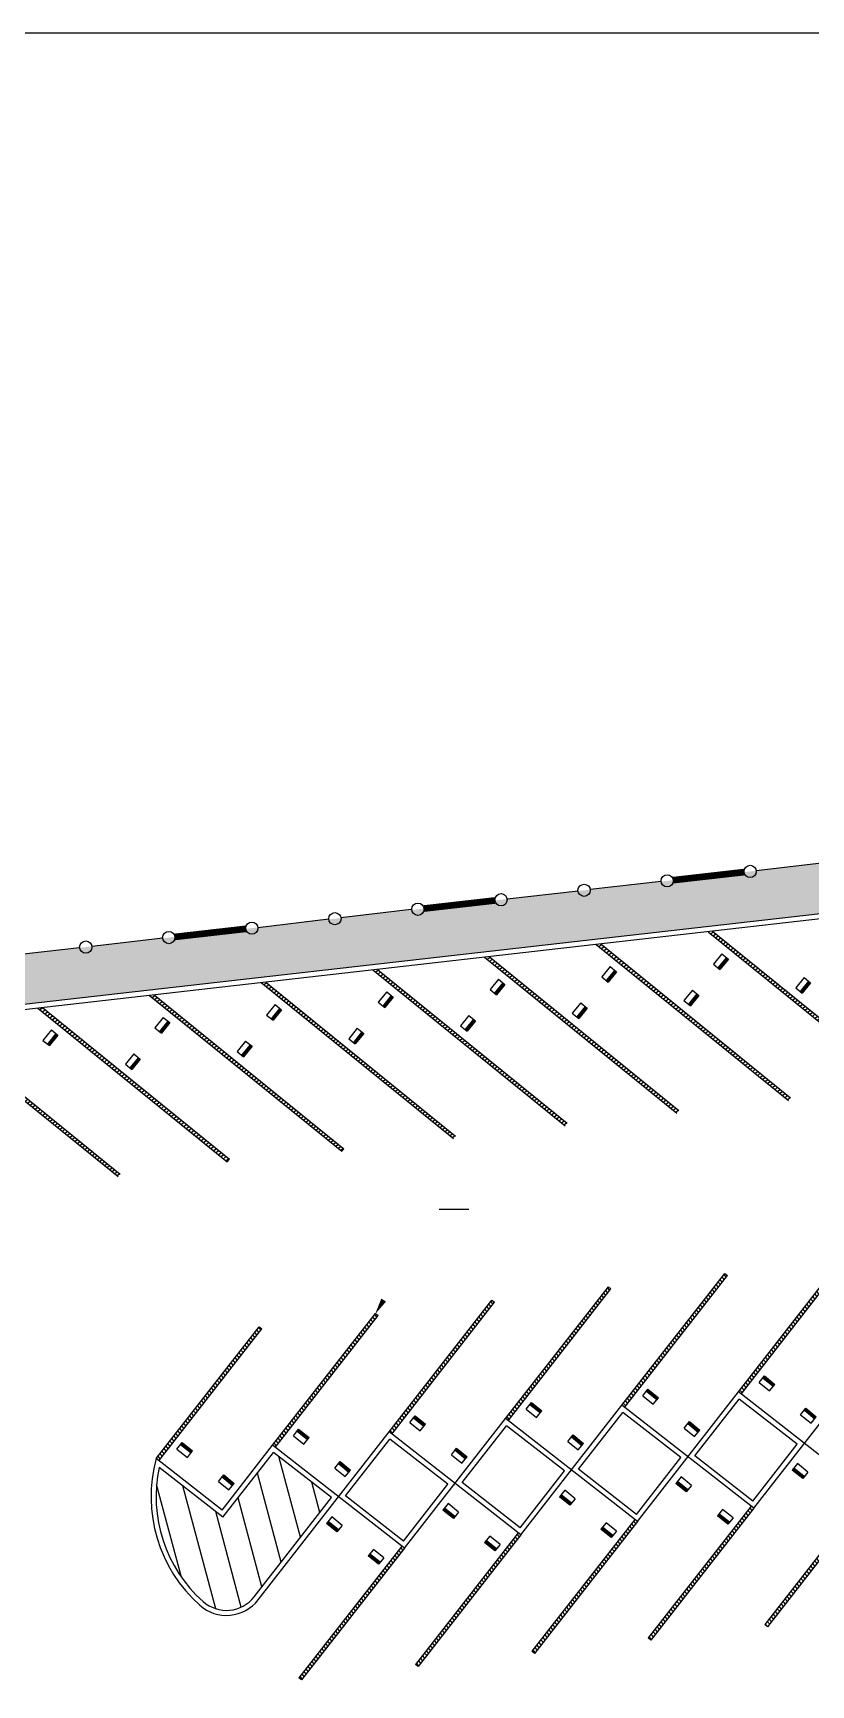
# Model space of a CAD drawing. Extents: x 506 to 706, y 928 to 1038.
# Drawn here: x 577.9 to 601.17, y 955.81 to 1005.2 of the extents above; entities that cross this region are included whole.
import ezdxf

# ---------------------------------------------------------------- set-up
doc = ezdxf.new("R2010")
doc.units = 0
doc.header["$LTSCALE"] = 3
doc.header["$MEASUREMENT"] = 0
doc.layers.get('0').update_dxf_attribs({"color": 3, "linetype": 'CONTINUOUS'})
for name, color, linetype in [('BARDA-REJA', 160, 'CONTINUOUS'), ('CAJON', 37, 'CONTINUOUS'), ('GUAR', 2, 'CONTINUOUS'), ('HAYCH', 30, 'CONTINUOUS'), ('LIN-ESCALERA', 41, 'CONTINUOUS'), ('P', 7, 'CONTINUOUS'), ('TEXT', 2, 'CONTINUOUS'), ('TOPE', 200, 'CONTINUOUS')]:
    doc.layers.add(name, color=color, linetype=linetype)
doc.layers.add('ED_GEN', color=7, linetype='CONTINUOUS', lineweight=13)
pattern_1 = [(40.00000000000002, (1257.597599318024, 614.9526165933925), (-0.06026133840811305, 0.0718166665424042), [])]
pattern_2 = [(130, (1271.969499999999, 616.589), (-0.0718166665424042, -0.06026133840811306), [])]
pattern_3 = [(310, (1271.969499999999, 616.589), (0.0718166665424042, 0.06026133840811305), [])]

# ---------------------------------------------------------------- blocks, each defined once
blk = doc.blocks.new('TOPE')
at = {"layer": 'TOPE'}
for p, q in [((-0.3106623533084303, 0.2519700423399627), (-0.1531810768434525, 0.4461340131556426)), ((-0.3106623533084303, 0.2519700423399627), (-3.296918293926865e-12, -4.206412995699793e-12)), ((-0.2004254597827639, 0.3878848219108022), (0.1102368935222557, 0.1359147795665194)), ((-0.1846773321362889, 0.4073012189924157), (0.1259850211687308, 0.1553311766481329)), ((-0.1689292044898139, 0.4267176160740291), (0.1417331488152058, 0.1747475737297464)), ((-0.1531810768433388, 0.4461340131556426), (0.1574812764616809, 0.1941639708113598)), ((-3.296918293926865e-12, -4.092726157978177e-12), (0.1574812764616809, 0.1941639708113598))]:
    blk.add_line(p, q, dxfattribs=at)

msp = doc.modelspace()

# ---------------------------------------------------------------- hatches: boundary and pattern name
at = {"layer": 'GUAR'}
h = msp.add_hatch(dxfattribs=at)
h.set_pattern_fill('ANSI31', color=256, scale=0.75, angle=85, style=0)
h.set_pattern_definition([(130, (1282.415536409969, 617.7844681484106), (-0.0718166665424042, -0.06026133840811306), [])])
h.paths.add_polyline_path([(598.5905910916985, 968.1136260618707), (598.6694290262019, 968.0521071210213), (595.5941150524174, 964.1110216879023), (595.5152771179139, 964.1725406287517)])
h = msp.add_hatch(dxfattribs=at)
h.set_pattern_fill('ANSI31', color=256, scale=0.75, angle=85, style=0)
h.set_pattern_definition([(130, (1285.897548546627, 618.1829575312123), (-0.0718166665424042, -0.06026133840811306), [])])
h.paths.add_polyline_path([(602.0726032283565, 968.5121154446724), (602.1514411628599, 968.450596503823), (599.0761271890754, 964.509511070704), (598.9972892545719, 964.5710300115534)])
h = msp.add_hatch(dxfattribs=at)
h.set_pattern_fill('ANSI31', color=256, scale=0.75, angle=85, style=0)
h.set_pattern_definition([(130, (1278.933524273312, 617.3859787656066), (-0.0718166665424042, -0.06026133840811306), [])])
h.paths.add_polyline_path([(595.1085789550417, 967.7151366790667), (595.1874168895451, 967.6536177382173), (592.1121029157606, 963.7125323050983), (592.0332649812572, 963.7740512459477)])
h = msp.add_hatch(dxfattribs=at)
h.set_pattern_fill('ANSI31', color=256, scale=0.75, angle=85, style=0)
h.set_pattern_definition(pattern_2)
h.paths.add_polyline_path([(591.6265668183856, 967.3166472962639), (591.7054047528891, 967.2551283554145), (588.6300907791045, 963.3140429222955), (588.5512528446011, 963.3755618631449)])
h = msp.add_hatch(dxfattribs=at)
h.set_pattern_fill('ANSI31', color=256, scale=0.75, angle=85, style=0)
h.set_pattern_definition(pattern_2)
h.paths.add_polyline_path([(588.1445546817286, 966.9181579134602), (588.223392616232, 966.8566389726108), (585.1480786424474, 962.9155535394917), (585.069240707944, 962.9770724803411)])
h = msp.add_hatch(dxfattribs=at)
h.set_pattern_fill('ANSI31', color=256, scale=0.75, angle=85, style=0)
h.set_pattern_definition(pattern_2)
h.paths.add_polyline_path([(584.66317561376, 966.5204798227073), (584.7420135482635, 966.4589608818579), (581.6660665057918, 962.5170641566875), (581.5872285712884, 962.5785830975369)])
h = msp.add_hatch(dxfattribs=at)
h.set_pattern_fill('ANSI31', color=256, scale=6, angle=59.99999999999999, style=0)
h.set_pattern_definition([(105, (1271.969499999999, 616.589), (-0.7244443697168013, -0.1941142838268904), [])])
edge = h.paths.add_edge_path()
edge.add_line((583.5841554243531, 960.8300742632725), (585.0952191984248, 962.7665371673118))
edge.add_line((585.0952191984248, 962.7665371673118), (586.8296537575001, 961.4131204686244))
edge.add_line((586.8296537575001, 961.4131204686244), (584.5148622822365, 958.4466620706733))
edge.add_arc((583.6870639699509, 959.0926109495923), 1.05, 228.486314347616, 322.0343156637356, ccw=False)
edge.add_arc((585.7590739758634, 961.4334653200523), 4.176151731502892, 167.7748504941592, 228.486314347616, ccw=False)
edge.add_line((581.6776246664866, 962.3177813380403), (583.5841554243531, 960.8300742632725))
h = msp.add_hatch(dxfattribs=at)
h.set_pattern_fill('ANSI31', color=256, scale=0.75, angle=265, style=0)
h.set_pattern_definition(pattern_3)
h.paths.add_polyline_path([(599.8638720059566, 957.5539975359632), (599.7850340714532, 957.6155164768126), (602.8603480452377, 961.5566019099316), (602.9391859797412, 961.4950829690822)])
h = msp.add_hatch(dxfattribs=at)
h.set_pattern_fill('ANSI31', color=256, scale=0.75, angle=265, style=0)
h.set_pattern_definition([(310, (-90.92509758562835, 1307.086176683818), (0.07181666654240422, 0.06026133840811305), [])])
h.paths.add_polyline_path([(592.899847732642, 956.7570187703577), (592.8210097981386, 956.8185377112071), (595.8963237719231, 960.7596231443262), (595.9751617064265, 960.6981042034768)])
h = msp.add_hatch(dxfattribs=at)
h.set_pattern_fill('ANSI31', color=256, scale=0.75, angle=265, style=0)
h.set_pattern_definition(pattern_3)
h.paths.add_polyline_path([(596.3818598693001, 957.1555081531599), (596.3030219347967, 957.2170270940093), (599.3783359085812, 961.1581125271283), (599.4571738430847, 961.0965935862789)])
h = msp.add_hatch(dxfattribs=at)
h.set_pattern_fill('ANSI31', color=256, scale=0.75, angle=265, style=0)
h.set_pattern_definition([(310, (-94.40710972228487, 1306.687687301014), (0.07181666654240422, 0.06026133840811305), [])])
h.paths.add_polyline_path([(589.4178355959855, 956.358529387554), (589.338997661482, 956.4200483284034), (592.4143116352666, 960.3611337615224), (592.49314956977, 960.299614820673)])
h = msp.add_hatch(dxfattribs=at)
h.set_pattern_fill('ANSI31', color=256, scale=0.75, angle=265, style=0)
h.set_pattern_definition([(310, (-97.88912185894105, 1306.289197918211), (0.07181666654240422, 0.06026133840811305), [])])
h.paths.add_polyline_path([(585.9358234593293, 955.9600400047509), (585.8569855248259, 956.0215589456003), (588.9322994986104, 959.9626443787193), (589.0111374331138, 959.90112543787)])
at = {"layer": 'HAYCH'}
h = msp.add_hatch(dxfattribs=at)
h.set_pattern_fill('DOTS', color=256, scale=7, style=0)
h.set_pattern_definition([(0, (1271.969499999999, 616.589), (0.21875, 0.4375), [0, -0.4375])])
h.paths.add_polyline_path([(654.9693250018092, 986.4695135775838), (537.828780280079, 973.1319009774628), (540.9397688667343, 966.8551030168154), (542.789533450343, 964.4100520555738), (544.7951028623437, 964.969248940296), (544.1573157876644, 972.3427757493556), (655.1032755176883, 984.9750734217192)])
at = {"layer": 'TEXT'}
h = msp.add_hatch(dxfattribs=at)
h.set_pattern_fill('ANSI31', color=256, scale=0.75, angle=355, style=0)
h.set_pattern_definition([(40.00000000000002, (1270.961463892124, 616.4742250932784), (-0.06026133840811305, 0.0718166665424042), [])])
h.paths.add_polyline_path([(594.8867085462108, 977.9678509802943), (594.747501623564, 977.9520008917536), (600.4970949347505, 973.2886573785529), (600.5600874453366, 973.3663229668792)])
h = msp.add_hatch(dxfattribs=at)
h.set_pattern_fill('ANSI31', color=256, scale=0.75, angle=355, style=0)
h.set_pattern_definition([(40.00000000000002, (1274.302430035649, 616.8546272182498), (-0.06026133840811305, 0.0718166665424042), [])])
h.paths.add_polyline_path([(598.2276746897357, 978.3482531052657), (598.0884677670889, 978.332403016725), (603.8380610782755, 973.6690595035243), (603.9010535888616, 973.7467250918506)])
h = msp.add_hatch(dxfattribs=at)
h.set_pattern_fill('ANSI31', color=256, scale=0.75, angle=355, style=0)
h.set_pattern_definition([(40.00000000000002, (1267.620497748599, 616.093822968307), (-0.06026133840811305, 0.0718166665424042), [])])
h.paths.add_polyline_path([(591.5457424026856, 977.5874488553229), (591.4065354800388, 977.5715987667822), (597.1561287912253, 972.9082552535815), (597.2191213018115, 972.9859208419078)])
h = msp.add_hatch(dxfattribs=at)
h.set_pattern_fill('ANSI31', color=256, scale=0.75, angle=355, style=0)
h.set_pattern_definition([(40.00000000000002, (1264.279531605074, 615.7134208433355), (-0.06026133840811305, 0.0718166665424042), [])])
h.paths.add_polyline_path([(588.2047762591607, 977.2070467303514), (588.0655693365138, 977.1911966418107), (593.8151626477004, 972.52785312861), (593.8781551582865, 972.6055187169363)])
h = msp.add_hatch(dxfattribs=at)
h.set_pattern_fill('ANSI31', color=256, scale=0.75, angle=355, style=0)
h.set_pattern_definition([(40.00000000000002, (1260.938565461549, 615.3330187183641), (-0.06026133840811305, 0.0718166665424042), [])])
h.paths.add_polyline_path([(584.8638101156356, 976.82664460538), (584.7246031929888, 976.8107945168393), (590.4741965041753, 972.1474510036386), (590.5371890147615, 972.2251165919649)])
h = msp.add_hatch(dxfattribs=at)
h.set_pattern_fill('ANSI31', color=256, scale=0.75, angle=355, style=0)
h.set_pattern_definition(pattern_1)
h.paths.add_polyline_path([(578.1818778285859, 976.0658403554368), (578.0426709059388, 976.0499902668964), (583.7137430467924, 971.4503332042848), (583.7767355573785, 971.5279987926111)])
h = msp.add_hatch(dxfattribs=at)
h.set_pattern_fill('ANSI31', color=256, scale=0.75, angle=355, style=0)
h.set_pattern_definition(pattern_1)
h.paths.add_polyline_path([(581.5228439721108, 976.4462424804084), (581.3836370494639, 976.4303923918677), (587.1332303606505, 971.767048878667), (587.1962228712366, 971.8447144669933)])
h = msp.add_hatch(dxfattribs=at)
h.set_pattern_fill('ANSI31', color=256, scale=0.75, angle=355, style=0)
h.set_pattern_definition([(40.00000000000002, (1250.909735642018, 614.1966231366165), (-0.06026133840811305, 0.0718166665424042), [])])
h.paths.add_polyline_path([(574.8349802961046, 975.6902490236324), (574.6957733734578, 975.6743989350917), (580.4453666846443, 971.011055421891), (580.5083591952305, 971.0887210102173)])

# ---------------------------------------------------------------- linework, layer by layer
msp.add_lwpolyline([(706.1480654967211, 927.647638013902), (706.1480654967211, 1005.203691517143), (505.8903038529089, 1005.203691517143), (505.8903038529089, 927.6476380139021)], close=True)
at = {"layer": 'BARDA-REJA', "const_width": 0.2}
for points in [[(599.1687881329457, 980.1160691284085), (597.0481095250547, 979.8746088399269)], [(591.716935794723, 979.2676018459948), (589.596257186832, 979.0261415575131)], [(584.2650834565004, 978.4191345635809), (582.1444048486094, 978.1776742750992)]]:
    msp.add_lwpolyline(points, dxfattribs=at)
at = {"layer": 'ED_GEN'}
for p, q in [((600.9291546898152, 962.9829708219916), (600.9682376171671, 963.0330564903118)), ((593.96514416877, 962.1860096802307), (594.0042133438541, 962.2360777247038)), ((597.4471494292922, 962.5844902511112), (597.4862254805104, 962.6345671075078)), ((590.4831389082466, 961.7875291093501), (590.5222012071973, 961.8375883419005))]:
    msp.add_line(p, q, dxfattribs=at)
at = {"layer": 'GUAR'}
for p, q in [((595.5152771179139, 964.1725406287517), (598.5905910916985, 968.1136260618707)), ((598.5905910916985, 968.1136260618707), (598.6694290262019, 968.0521071210213)), ((598.9972892545719, 964.5710300115534), (602.0726032283565, 968.5121154446724)), ((599.0761271890754, 964.509511070704), (602.1514411628599, 968.450596503823)), ((592.0332649812572, 963.7740512459477), (595.1085789550417, 967.7151366790667)), ((592.1121029157606, 963.7125323050983), (595.1874168895451, 967.6536177382173)), ((595.1085789550417, 967.7151366790667), (595.1874168895451, 967.6536177382173)), ((595.5941150524174, 964.1110216879023), (598.6694290262019, 968.0521071210213)), ((588.5512528446011, 963.3755618631449), (591.6265668183856, 967.3166472962639)), ((588.6300907791045, 963.3140429222955), (591.7054047528891, 967.2551283554145)), ((591.6265668183856, 967.3166472962639), (591.7054047528891, 967.2551283554145)), ((585.069240707944, 962.9770724803411), (588.1445546817286, 966.9181579134602)), ((585.1480786424474, 962.9155535394917), (588.223392616232, 966.8566389726108)), ((588.1445546817286, 966.9181579134602), (588.223392616232, 966.8566389726108)), ((581.5872285712884, 962.5785830975369), (584.66317561376, 966.5204798227073)), ((581.6660665057918, 962.5170641566875), (584.7420135482635, 966.4589608818579)), ((584.66317561376, 966.5204798227073), (584.7420135482635, 966.4589608818579)), ((599.4571738430851, 961.0965935862803), (602.4793013912287, 964.9695193943585)), ((592.4931495697705, 960.2996148206739), (595.5152771179138, 964.1725406287524)), ((599.4571738430851, 961.0965935862803), (595.5152771179138, 964.1725406287524)), ((595.9751617064281, 960.6981042034765), (598.9972892545725, 964.571030011555)), ((597.6967607935288, 962.6605455979957), (599.0232677450522, 964.3604946985242)), ((602.9391859797441, 961.4950829690822), (598.9972892545725, 964.571030011555)), ((600.7577023041273, 963.0070779998371), (599.0232677450522, 964.3604946985242)), ((589.0111374331138, 959.90112543787), (592.0332649812573, 963.7740512459488)), ((595.9751617064281, 960.6981042034765), (592.0332649812573, 963.7740512459488)), ((594.2147486568709, 962.2620562151933), (595.5412556083942, 963.9620053157225)), ((597.2756901674692, 962.6085886170351), (595.5412556083942, 963.9620053157225)), ((584.6331191839917, 958.354383659399), (588.5512528446011, 963.3755618631449)), ((587.2507243835581, 961.4650774495867), (588.5772313350814, 963.1650265501157)), ((592.4931495697705, 960.2996148206739), (588.5512528446011, 963.3755618631449)), ((590.3116658941566, 961.8116098514286), (588.5772313350814, 963.1650265501157)), ((590.7327365202142, 961.8635668323896), (592.0592434717374, 963.5635159329186)), ((593.7936780308125, 962.2100992342314), (592.0592434717374, 963.5635159329186)), ((583.5581769338722, 961.0406095763019), (585.069240707944, 962.9770724803411)), ((583.5841554243531, 960.8300742632725), (585.0952191984248, 962.7665371673118)), ((589.0111374331138, 959.90112543787), (585.069240707944, 962.9770724803411)), ((586.8296537575001, 961.4131204686244), (585.0952191984248, 962.7665371673118)), ((599.4311953526038, 961.3071288993078), (597.6967607935288, 962.6605455979957)), ((599.4311953526038, 961.3071288993078), (600.7577023041273, 963.0070779998371)), ((583.5581769338722, 961.0406095763019), (581.5872285712883, 962.5785830975365)), ((583.5841554243531, 960.8300742632725), (581.6776246664866, 962.3177813380403)), ((592.4671710792892, 960.5101501337019), (593.7936780308125, 962.2100992342314)), ((595.9491832159457, 960.9086395165057), (594.2147486568709, 962.2620562151933)), ((595.9491832159457, 960.9086395165057), (597.2756901674692, 962.6085886170351)), ((588.985158942633, 960.1116607508989), (590.3116658941566, 961.8116098514286)), ((592.4671710792892, 960.5101501337019), (590.7327365202142, 961.8635668323896)), ((584.5148622822365, 958.4466620706733), (586.8296537575001, 961.4131204686244)), ((588.985158942633, 960.1116607508989), (587.2507243835581, 961.4650774495867)), ((602.8603480452377, 961.5566019099316), (599.7850340714532, 957.6155164768126)), ((602.9391859797412, 961.4950829690822), (599.8638720059566, 957.5539975359632)), ((595.8963237719231, 960.7596231443262), (592.8210097981386, 956.8185377112071)), ((595.9751617064265, 960.6981042034768), (592.899847732642, 956.7570187703577)), ((599.3783359085812, 961.1581125271283), (596.3030219347967, 957.2170270940093)), ((599.4571738430847, 961.0965935862789), (596.3818598693001, 957.1555081531599)), ((592.4143116352666, 960.3611337615224), (589.338997661482, 956.4200483284034)), ((592.49314956977, 960.299614820673), (589.4178355959855, 956.358529387554)), ((588.9322994986104, 959.9626443787193), (585.8569855248259, 956.0215589456003)), ((589.0111374331138, 959.90112543787), (585.9358234593293, 955.9600400047509)), ((599.8638720059566, 957.5539975359632), (599.7850340714532, 957.6155164768126)), ((592.899847732642, 956.7570187703577), (592.8210097981386, 956.8185377112071)), ((596.3818598693001, 957.1555081531599), (596.3030219347967, 957.2170270940093)), ((589.4178355959855, 956.358529387554), (589.338997661482, 956.4200483284034)), ((585.9358234593293, 955.9600400047509), (585.8569855248259, 956.0215589456003))]:
    msp.add_line(p, q, dxfattribs=at)
for centre, radius, start, end in [((585.7590739758634, 961.4334653200523), 4.326151731502892, 164.6510728045515, 228.486314347616), ((585.7590739758634, 961.4334653200523), 4.176151731502892, 167.7748504941592, 228.486314347616), ((583.6870639699509, 959.0926109495923), 1.2, 228.486314347616, 322.0343156637356), ((583.6870639699509, 959.0926109495923), 1.05, 228.486314347616, 322.0343156637356)]:
    msp.add_arc(centre, radius, start, end, dxfattribs=at)
at = {"layer": 'LIN-ESCALERA'}
for p, q in [((655.1032755176883, 984.9750734217192), (544.1573157876644, 972.3427757493555)), ((655.0576867789906, 984.8189135167166), (544.3219911786924, 972.2105565005335)), ((599.1687881329457, 980.1160691284085), (597.0481095250548, 979.874608839927)), ((601.6527389123532, 980.3988915558799), (599.5320603044623, 980.1574312673981)), ((594.2008865741305, 979.550424273466), (592.0802079662396, 979.3089639849844)), ((596.6848373535381, 979.8332467009374), (594.5641587456472, 979.5917864124556)), ((587.1101569167646, 978.7573358481566), (589.2066431182732, 979.0065506175982)), ((591.716935794723, 979.2676018459948), (589.5962571868321, 979.026141557513)), ((584.6281421808268, 978.4622922987534), (586.748051298208, 978.7142914111471)), ((581.7811326770927, 978.1363121361096), (579.6604540692018, 977.894851847628)), ((584.2650834565003, 978.419134563581), (582.1444048486094, 978.1776742750992)), ((579.2971818976852, 977.8534897086384), (577.1765032897943, 977.6120294201567))]:
    msp.add_line(p, q, dxfattribs=at)
for centre in [(596.8664734392964, 979.8539277704319), (599.350424218704, 980.1367501979032), (591.8985718804813, 979.2882829154894), (594.3825226598889, 979.5711053429607), (589.4146211010737, 979.0054604880181), (584.4467195422586, 978.4398156330756), (586.9306703216662, 978.7226380605468), (579.4788179834435, 977.874170778133), (581.962768762851, 978.1569932056043)]:
    msp.add_circle(centre, 0.1828096668260338, dxfattribs=at)
at = {"layer": 'P', "color": 8}
msp.add_line((590.0499418895376, 970.0404985630781), (590.9364522603307, 970.0404985630779), dxfattribs=at)
at = {"layer": 'P'}
msp.add_line((588.1445546817286, 966.9181579134602), (588.223392616232, 966.8566389726108), dxfattribs=at)
at = {"layer": 'P', "color": 8}
msp.add_solid([(588.4607205564431, 967.2756546059046), (588.3184431393256, 967.3624584903579), (588.1291701945248, 966.8922242967789)], dxfattribs=at)
at = {"layer": 'TEXT'}
for p, q in [((594.8867085462108, 977.9678509802943), (600.5600874453365, 973.3663229668792)), ((598.0884677670889, 978.332403016725), (603.8380610782755, 973.6690595035243)), ((598.2276746897357, 978.3482531052657), (603.9010535888615, 973.7467250918506)), ((591.4065354800388, 977.5715987667822), (597.1561287912253, 972.9082552535815)), ((591.5457424026856, 977.5874488553229), (597.2191213018114, 972.9859208419078)), ((594.747501623564, 977.9520008917536), (600.4970949347505, 973.2886573785529)), ((588.0655693365138, 977.1911966418107), (593.8151626477004, 972.52785312861)), ((588.2047762591607, 977.2070467303514), (593.8781551582864, 972.6055187169363)), ((584.7246031929888, 976.8107945168393), (590.4741965041753, 972.1474510036386)), ((584.8638101156356, 976.82664460538), (590.5371890147613, 972.2251165919649)), ((578.0426709059388, 976.0499902668964), (583.7137430467924, 971.4503332042848)), ((578.1818778285859, 976.0658403554368), (583.7767355573784, 971.5279987926111)), ((581.3836370494639, 976.4303923918677), (587.1332303606505, 971.767048878667)), ((581.5228439721108, 976.4462424804084), (587.1962228712365, 971.8447144669933)), ((574.6957733734578, 975.6743989350917), (580.4453666846443, 971.011055421891)), ((574.8349802961046, 975.6902490236324), (580.5083591952304, 971.0887210102173)), ((587.1332303606505, 971.767048878667), (587.1962228712366, 971.8447144669933)), ((583.7137430467924, 971.4503332042848), (583.7767355573785, 971.5279987926111))]:
    msp.add_line(p, q, dxfattribs=at)
at = {"layer": 'TEXT', "color": 8}
msp.add_line((590.0499418895376, 970.0404985630781), (590.9364522603307, 970.0404985630779), dxfattribs=at)
msp.add_solid([(588.4607205564431, 967.2756546059046), (588.3184431393256, 967.3624584903579), (588.1291701945248, 966.8922242967789)], dxfattribs=at)
at = {"layer": 'TOPE'}
for p, q in [((598.5034421632374, 977.673935345979), (598.2514721208934, 977.363272992674)), ((598.6393569428081, 977.5636984524534), (598.3873869004641, 977.2530360991483)), ((598.6587733398898, 977.547950324807), (598.4068032975457, 977.2372879715018)), ((598.6781897369714, 977.5322021971605), (598.4262196946273, 977.2215398438553)), ((598.697606134053, 977.516454069514), (598.4456360917089, 977.2057917162089)), ((598.5034421632373, 977.6739353459792), (598.697606134053, 977.5164540695141)), ((595.1624760197125, 977.2935332210076), (594.9105059773684, 976.9828708677026)), ((594.9105059773683, 976.9828708677027), (595.1046699481839, 976.8253895912376)), ((595.2983907992832, 977.183296327482), (595.0464207569391, 976.8726339741769)), ((595.3178071963648, 977.1675481998356), (595.0658371540208, 976.8568858465304)), ((595.3372235934464, 977.1518000721891), (595.0852535511024, 976.8411377188839)), ((595.356639990528, 977.1360519445426), (595.104669948184, 976.8253895912375)), ((595.1624760197124, 977.2935332210078), (595.356639990528, 977.1360519445427)), ((598.2514721208933, 977.3632729926741), (598.4456360917088, 977.205791716209)), ((588.4805437326623, 976.5327289710647), (588.2285736903183, 976.2220666177597)), ((588.4805437326622, 976.5327289710649), (588.6747077034779, 976.3752476945998)), ((591.8215098761873, 976.9131310960362), (591.5695398338432, 976.6024687427312)), ((591.5695398338431, 976.6024687427313), (591.7637038046587, 976.4449874662662)), ((591.957424655758, 976.8028942025106), (591.705454613414, 976.4922318492055)), ((591.9768410528396, 976.7871460748642), (591.7248710104956, 976.476483721559)), ((591.9962574499212, 976.7713979472177), (591.7442874075772, 976.4607355939125)), ((592.0156738470029, 976.7556498195712), (591.7637038046588, 976.4449874662661)), ((591.8215098761872, 976.9131310960364), (592.0156738470029, 976.7556498195713)), ((597.6215470150325, 976.5866171094108), (597.3695769726884, 976.2759547561056)), ((597.6215470150325, 976.5866171094108), (597.8157109858482, 976.4291358329458)), ((600.9625131585574, 976.9670192343823), (600.7105431162132, 976.6563568810772)), ((600.7105431162133, 976.6563568810772), (600.9047070870288, 976.4988756046122)), ((601.0984279381282, 976.8567823408566), (600.8464578957839, 976.5461199875516)), ((601.1178443352098, 976.8410342132102), (600.8658742928656, 976.5303718599051)), ((601.1372607322915, 976.8252860855637), (600.8852906899472, 976.5146237322587)), ((601.1566771293731, 976.8095379579172), (600.9047070870288, 976.4988756046122)), ((600.9625131585574, 976.9670192343823), (601.1566771293731, 976.8095379579173)), ((585.1395775891373, 976.1523268460933), (584.8876075467932, 975.8416644927883)), ((585.275492368708, 976.0420899525677), (585.023522326364, 975.7314275992626)), ((585.2949087657896, 976.0263418249212), (585.0429387234456, 975.7156794716161)), ((585.3143251628712, 976.0105936972748), (585.0623551205272, 975.6999313439696)), ((585.3337415599528, 975.9948455696283), (585.0817715176088, 975.6841832163232)), ((585.1395775891372, 976.1523268460935), (585.3337415599528, 975.9948455696284)), ((588.2285736903182, 976.2220666177598), (588.4227376611337, 976.0645853412947)), ((588.6164585122331, 976.4224920775391), (588.364488469889, 976.111829724234)), ((588.6358749093147, 976.4067439498926), (588.3839048669706, 976.0960815965875)), ((588.6552913063963, 976.3909958222462), (588.4033212640522, 976.080333468941)), ((588.6747077034779, 976.3752476945997), (588.4227376611339, 976.0645853412946)), ((594.2805808715076, 976.2062149844394), (594.0286108291634, 975.8955526311343)), ((594.4164956510784, 976.0959780909137), (594.1645256087342, 975.7853157376087)), ((594.43591204816, 976.0802299632672), (594.1839420058158, 975.7695676099622)), ((594.4553284452417, 976.0644818356208), (594.2033584028974, 975.7538194823157)), ((594.4747448423233, 976.0487337079743), (594.222774799979, 975.7380713546693)), ((594.2805808715076, 976.2062149844394), (594.4747448423233, 976.0487337079744)), ((597.3695769726885, 976.2759547561056), (597.563740943504, 976.1184734796407)), ((597.7574617946034, 976.4763802158851), (597.5054917522591, 976.1657178625801)), ((597.776878191685, 976.4606320882386), (597.5249081493407, 976.1499697349336)), ((597.7962945887666, 976.4448839605922), (597.5443245464223, 976.1342216072871)), ((597.8157109858482, 976.4291358329457), (597.563740943504, 976.1184734796407)), ((581.7986114456124, 975.7719247211216), (581.5466414032684, 975.4612623678166)), ((581.9345262251832, 975.6616878275961), (581.6825561828391, 975.351025474291)), ((581.9539426222648, 975.6459396999496), (581.7019725799207, 975.3352773466445)), ((581.9733590193464, 975.6301915723031), (581.7213889770023, 975.319529218998)), ((581.992775416428, 975.6144434446567), (581.740805374084, 975.3037810913515)), ((581.7986114456123, 975.7719247211219), (581.992775416428, 975.6144434446568)), ((584.8876075467931, 975.8416644927884), (585.0817715176087, 975.6841832163233)), ((590.9396147279824, 975.825812859468), (590.6876446856382, 975.5151505061629)), ((590.6876446856384, 975.5151505061629), (590.8818086564538, 975.3576692296979)), ((591.0755295075533, 975.7155759659423), (590.823559465209, 975.4049136126373)), ((591.0949459046349, 975.6998278382958), (590.8429758622906, 975.3891654849908)), ((591.1143623017165, 975.6840797106494), (590.8623922593722, 975.3734173573444)), ((591.1337786987981, 975.6683315830029), (590.8818086564538, 975.3576692296979)), ((590.9396147279824, 975.825812859468), (591.1337786987981, 975.668331583003)), ((594.0286108291635, 975.8955526311343), (594.222774799979, 975.7380713546693)), ((578.4517139131314, 975.3963333893172), (578.1997438707873, 975.0856710360122)), ((578.1997438707872, 975.0856710360123), (578.3939078416028, 974.9281897595472)), ((578.5876286927021, 975.2860964957916), (578.335658650358, 974.9754341424865)), ((578.6070450897837, 975.2703483681452), (578.3550750474396, 974.95968601484)), ((578.6264614868653, 975.2546002404987), (578.3744914445213, 974.9439378871936)), ((578.6458778839469, 975.2388521128522), (578.3939078416029, 974.9281897595471)), ((578.4517139131312, 975.3963333893174), (578.6458778839469, 975.2388521128523)), ((581.5466414032683, 975.4612623678167), (581.7408053740838, 975.3037810913517)), ((584.2576824409324, 975.0650086095251), (584.0057123985882, 974.75434625622)), ((584.2576824409324, 975.0650086095251), (584.4518464117481, 974.9075273330601)), ((587.5986485844575, 975.4454107344965), (587.3466785421133, 975.1347483811913)), ((587.3466785421134, 975.1347483811913), (587.5408425129289, 974.9772671047264)), ((587.7345633640283, 975.3351738409708), (587.482593321684, 975.0245114876658)), ((587.7539797611099, 975.3194257133243), (587.5020097187656, 975.0087633600193)), ((587.7733961581915, 975.3036775856779), (587.5214261158472, 974.9930152323728)), ((587.7928125552731, 975.2879294580314), (587.5408425129289, 974.9772671047264)), ((587.5986485844575, 975.4454107344965), (587.7928125552731, 975.2879294580315)), ((580.9167162974076, 974.6846064845535), (580.6647462550634, 974.3739441312483)), ((581.0526310769784, 974.5743695910278), (580.8006610346341, 974.2637072377228)), ((581.07204747406, 974.5586214633813), (580.8200774317157, 974.2479591100763)), ((581.0914638711416, 974.5428733357348), (580.8394938287973, 974.2322109824298)), ((581.1108802682232, 974.5271252080884), (580.858910225879, 974.2164628547833)), ((580.9167162974076, 974.6846064845535), (581.1108802682232, 974.5271252080885)), ((584.0057123985883, 974.75434625622), (584.1998763694038, 974.596864979755)), ((584.3935972205032, 974.9547717159994), (584.141627178159, 974.6441093626944)), ((584.4130136175849, 974.9390235883529), (584.1610435752406, 974.6283612350479)), ((584.4324300146665, 974.9232754607065), (584.1804599723222, 974.6126131074014)), ((584.4518464117481, 974.90752733306), (584.1998763694038, 974.596864979755)), ((580.6647462550635, 974.3739441312483), (580.858910225879, 974.2164628547833))]:
    msp.add_line(p, q, dxfattribs=at)

# ---------------------------------------------------------------- block references
at = {"layer": 'CAJON'}
for p in [(596.4461110463488, 964.2072457822176), (599.9281231830055, 964.6057351650213), (592.9640989096908, 963.8087563994159), (589.4820867730341, 963.4102670166119), (597.6878085147777, 963.2383224638393), (601.1698206514343, 963.636811846643), (586.000074636378, 963.0117776338091), (594.2057963781197, 962.8398330810376), (582.5180624997209, 962.6132882510053), (590.7237842414629, 962.4413436982336), (587.2417721048068, 962.0428543154308), (583.7597599681498, 961.644364932627)]:
    msp.add_blockref('TOPE', p, dxfattribs=at)
at = {"layer": 'CAJON', "rotation": 180}
for p in [(600.7666545828794, 962.4293011339935), (597.2846424462228, 962.0308117511902), (590.3206181729082, 961.2338329855843), (593.8026303095647, 961.632322368388), (586.838606036252, 960.8353436027812), (598.5263399146517, 961.0618884328119), (591.562315641337, 960.264909667206), (595.0443277779935, 960.6633990500097), (588.0803035046808, 959.8664202844029)]:
    msp.add_blockref('TOPE', p, dxfattribs=at)

doc.saveas('drawing.dxf')
